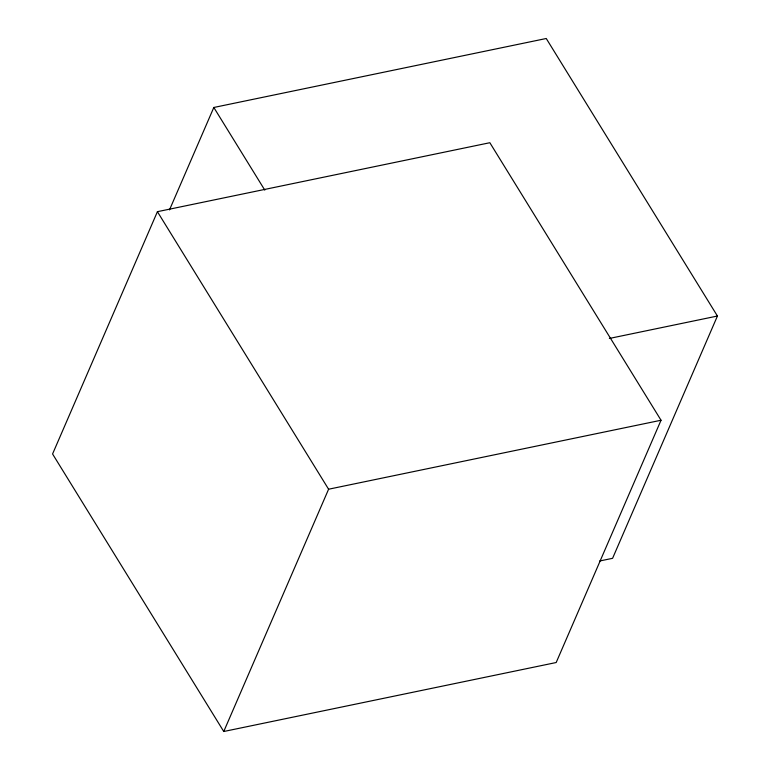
<?xml version="1.0" encoding="UTF-8"?>
<svg xmlns="http://www.w3.org/2000/svg" width="770" height="770" viewBox="0 0 770 770"><rect width="100%" height="100%" fill="white"/><g stroke="black" fill="none" stroke-linecap="round" stroke-linejoin="round"><path stroke-width="1.16" d="M157.417 211.683L52.572 453.973L223.752 731.5L556.181 662.527L661.035 420.247L489.845 142.72L157.417 211.683L328.597 489.219L223.752 731.5M169.496 209.892L213.819 107.473L546.248 38.5L717.428 316.027L612.583 558.317L599.666 560.993M609.359 338.454L717.428 316.027M328.597 489.219L661.035 420.247M213.819 107.473L264.793 190.113"/></g></svg>
